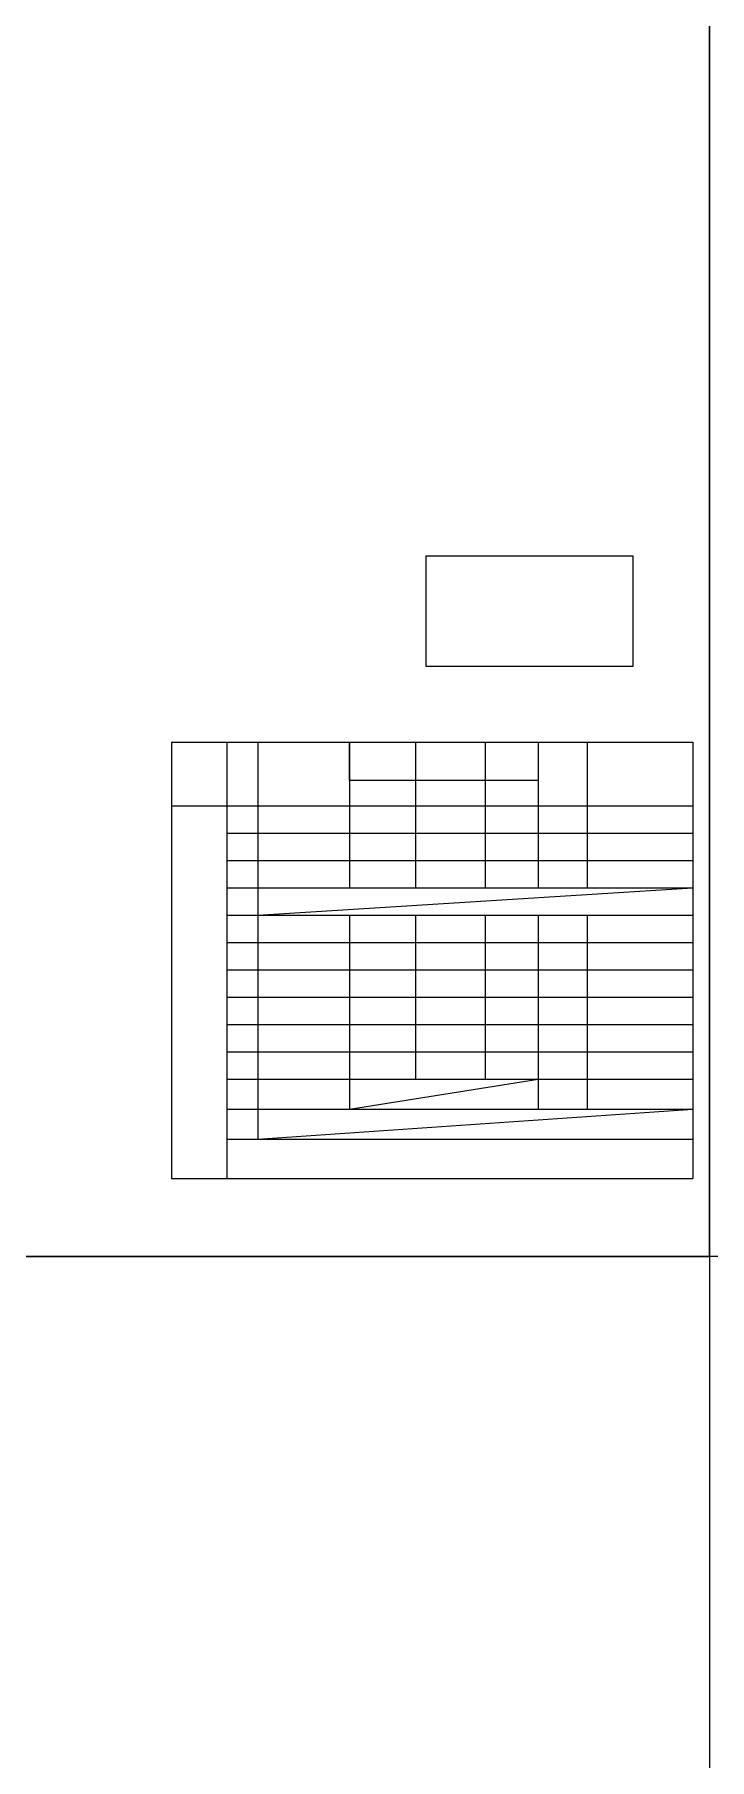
# Model space of a CAD drawing. Extents: x 485428 to 797698, y 56414 to 211814.
# Drawn here: x 728069 to 733738, y 108889 to 123382 of the extents above; entities that cross this region are included whole.
import ezdxf

# ---------------------------------------------------------------- set-up
doc = ezdxf.new("R2010")
doc.units = 0
doc.header["$LTSCALE"] = 1000
doc.header["$MEASUREMENT"] = 0
doc.layers.add('钢架', color=7, linetype='Continuous', lineweight=25)

msp = doc.modelspace()

# ---------------------------------------------------------------- linework, layer by layer
at = {"color": 1, "lineweight": 15}
for p, q in [((729220.1, 117435.4), (729220.1, 113771.4)), ((729685.9, 113771.4), (729685.9, 117435.4))]:
    msp.add_line(p, q, dxfattribs=at)
at = {"lineweight": 15}
for p, q in [((730715.6, 117116), (730715.6, 117435.4)), ((730715.6, 117435.4), (730715.6, 116212.9)), ((731269.4, 117435.4), (731269.4, 116212.9)), ((733597.8, 117435.4), (733597.8, 113771.4)), ((729945.9, 115983.4), (733597.8, 116212.9)), ((730715.6, 115983.4), (730715.6, 114353.6)), ((731269.4, 115983.4), (731269.4, 114606.2)), ((730715.6, 114353.6), (732298.4, 114606.2)), ((729945.9, 114100.9), (733597.8, 114353.6))]:
    msp.add_line(p, q, dxfattribs=at)
for points in [[(718888.1, 123614.2), (733738.1, 123614.2), (733738.1, 113114.2), (718888.1, 113114.2)], [(733738.1, 123614.2), (748588.1, 123614.2), (748588.1, 113114.2), (733738.1, 113114.2)], [(731358.7, 119001.1), (733093, 119001.1), (733093, 118071.9), (731358.7, 118071.9)], [(718888.1, 113114.2), (733738.1, 113114.2), (733738.1, 102614.2), (718888.1, 102614.2)]]:
    msp.add_lwpolyline(points, close=True, dxfattribs=at)
at = {"layer": '钢架', "lineweight": 15}
for p, q in [((729220.1, 117435.4), (733597.8, 117435.4)), ((729945.9, 117435.4), (729945.9, 114100.9)), ((731853.4, 117435.4), (731853.4, 116212.9)), ((732298.4, 117435.4), (732298.4, 116212.9)), ((732711.1, 117435.4), (732711.1, 116212.9)), ((730715.6, 117116), (732298.4, 117116)), ((729220.1, 116901.4), (733597.8, 116901.4)), ((729685.9, 116671.9), (733597.8, 116671.9)), ((729685.9, 116442.4), (733597.8, 116442.4)), ((729685.9, 116212.9), (733597.8, 116212.9)), ((729685.9, 116212.9), (733597.8, 116212.9)), ((729685.9, 115983.4), (733597.8, 115983.4)), ((731853.4, 115983.4), (731853.4, 115524.3)), ((732298.4, 115983.4), (732298.4, 114353.6)), ((732711.1, 115983.4), (732711.1, 114353.6)), ((729685.9, 115753.8), (733597.8, 115753.8)), ((729685.9, 115524.3), (733597.8, 115524.3)), ((731853.4, 115524.3), (731853.4, 114606.2)), ((729685.9, 115294.8), (733597.8, 115294.8)), ((729685.9, 115065.3), (733597.8, 115065.3)), ((729685.9, 114835.8), (733597.8, 114835.8)), ((729685.9, 114606.2), (733597.8, 114606.2)), ((729685.9, 114606.2), (733597.8, 114606.2)), ((729685.9, 114606.2), (733597.8, 114606.2)), ((729685.9, 114606.2), (733597.8, 114606.2)), ((729685.9, 114353.6), (733597.8, 114353.6)), ((729685.9, 114353.6), (733597.8, 114353.6)), ((729685.9, 114100.9), (733597.8, 114100.9)), ((729220.1, 113771.4), (733597.8, 113771.4))]:
    msp.add_line(p, q, dxfattribs=at)

doc.saveas('drawing.dxf')
